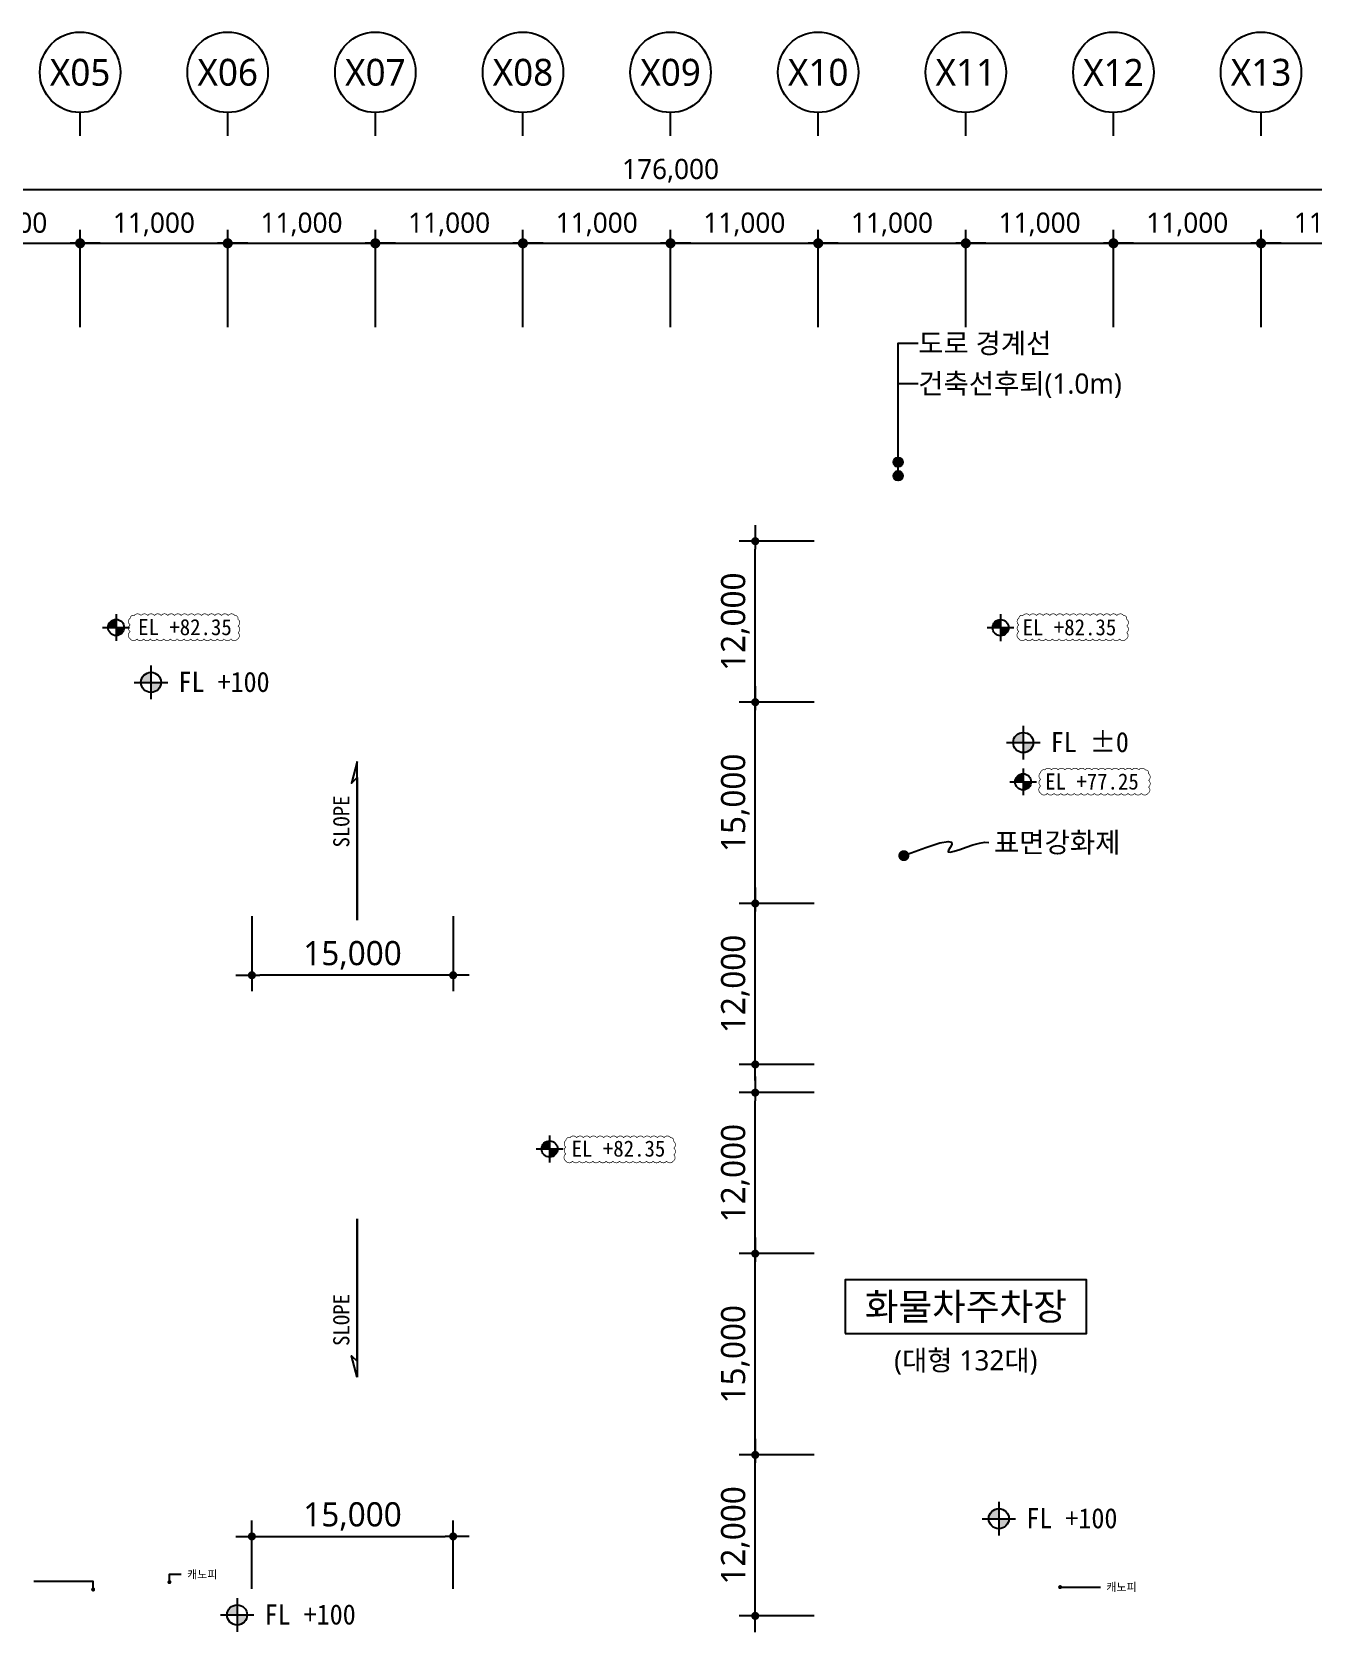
# Model space of a CAD drawing. Header units: millimetres. Extents: x 4806612 to 5147473, y 1423230 to 1974891.
# Drawn here: x 4906528 to 5001983, y 1855641 to 1974891 of the extents above; entities that cross this region are included whole.
import ezdxf
from ezdxf.enums import TextEntityAlignment as Align

# ---------------------------------------------------------------- set-up
doc = ezdxf.new("R2010")
doc.units = ezdxf.units.MM
doc.layers.get('Defpoints').update_dxf_attribs({"color": 140})
for name, color, linetype, lineweight in [('A-AXIS-BUBL', 7, 'Continuous', 25), ('A-DIMS', 7, 'Continuous', 25), ('A-MKXS-LEAD', 7, 'Continuous', 25), ('A-MKXS-TEXT1', 3, 'Continuous', 25), ('A-MKXX-NAME', 3, 'Continuous', 25), ('A-XXXX-SYMB', 7, 'Continuous', 25), ('A-XXXX-TXT2', 3, 'Continuous', 25)]:
    doc.layers.add(name, color=color, linetype=linetype, lineweight=lineweight)
doc.layers.add('DIM', color=7, linetype='Continuous')
doc.layers.add('REV-202205', color=20, linetype='Continuous', lineweight=25, plot=False)
doc.styles.add('HY울릉도L', font='')
doc.styles.add('돋움체', font='')
doc.styles.add('맑은고딕', font='malgun.ttf')
doc.styles.get('HY울릉도L').set_extended_font_data('HYwulM')
doc.styles.get('돋움체').set_extended_font_data('DotumChe')
doc.dimstyles.new('CDIM', dxfattribs={"dimtxt": 3, "dimasz": 1.5, "dimexe": 2, "dimexo": 1, "dimgap": 1, "dimtad": 1, "dimdec": 0, "dimrnd": 0.5, "dimzin": 0, "dimdsep": 32, "dimlunit": 6, "dimtxsty": 'HY울릉도L', "dimblk1": '_CIDOT', "dimblk2": '_CIDOT', "dimsah": 1, "dimcen": 5.5, "dimclrd": 2, "dimclre": 2, "dimclrt": 7, "dimadec": 0, "dimazin": 0, "dimtfac": 1, "dimtdec": 0, "dimtix": 1, "dimtmove": 2, "dimatfit": 1, "dimldrblk": '_CIDOT', "dimfxl": 1, "dimtolj": 1, "dimtzin": 0, "dimlwd": -1, "dimarcsym": 0})

# ---------------------------------------------------------------- blocks, each defined once
blk = doc.blocks.new('_CIDOT')
at = {"color": 0, "linetype": 'ByBlock'}
blk.add_line((2, 0), (-1, 0), dxfattribs=at)
at = {"color": 0, "linetype": 'ByBlock', "const_width": 0.5}
blk.add_lwpolyline([(-0.25, 0, 1), (0.25, 0, 1)], format="xyb", close=True, dxfattribs=at)
blk = doc.blocks.new('*D29')
at = {"layer": 'A-DIMS', "lineweight": -2, "transparency": 16777216}
for p, q in [((159693, 255621), (159693, 262871)), ((170693, 255621), (170693, 262871))]:
    blk.add_line(p, q, dxfattribs=at)
at = {"layer": 'A-DIMS', "transparency": 16777216}
blk.add_line((160443, 261871), (169943, 261871), dxfattribs=at)
at = {"layer": 'Defpoints', "color": 0, "transparency": 16777216}
for p in [(170693, 261871), (159693, 255121), (170693, 255121)]:
    blk.add_point(p, dxfattribs=at)
at = {"layer": 'A-DIMS', "transparency": 16777216, "xscale": 750, "yscale": 750, "zscale": 750, "rotation": 180}
blk.add_blockref('_CIDOT', (159693, 261871), dxfattribs=at)
at = {"layer": 'A-DIMS', "transparency": 16777216, "xscale": 750, "yscale": 750, "zscale": 750}
blk.add_blockref('_CIDOT', (170693, 261871), dxfattribs=at)
at = {"layer": 'A-DIMS', "color": 3, "transparency": 16777216, "insert": (165193, 263275), "char_height": 1500, "attachment_point": 5, "style": '맑은고딕'}
blk.add_mtext('\\A1;11,000', dxfattribs=at)
blk = doc.blocks.new('*D30')
at = {"layer": 'A-DIMS', "lineweight": -2, "transparency": 16777216}
for p, q in [((170693, 255621), (170693, 262871)), ((181693, 255621), (181693, 262871))]:
    blk.add_line(p, q, dxfattribs=at)
at = {"layer": 'A-DIMS', "transparency": 16777216}
blk.add_line((171443, 261871), (180943, 261871), dxfattribs=at)
at = {"layer": 'Defpoints', "color": 0, "transparency": 16777216}
for p in [(181693, 261871), (170693, 255121), (181693, 255121)]:
    blk.add_point(p, dxfattribs=at)
at = {"layer": 'A-DIMS', "transparency": 16777216, "xscale": 750, "yscale": 750, "zscale": 750, "rotation": 180}
blk.add_blockref('_CIDOT', (170693, 261871), dxfattribs=at)
at = {"layer": 'A-DIMS', "transparency": 16777216, "xscale": 750, "yscale": 750, "zscale": 750}
blk.add_blockref('_CIDOT', (181693, 261871), dxfattribs=at)
at = {"layer": 'A-DIMS', "color": 3, "transparency": 16777216, "insert": (176193, 263275), "char_height": 1500, "attachment_point": 5, "style": '맑은고딕'}
blk.add_mtext('\\A1;11,000', dxfattribs=at)
blk = doc.blocks.new('*D31')
at = {"layer": 'A-DIMS', "lineweight": -2, "transparency": 16777216}
for p, q in [((181693, 255621), (181693, 262871)), ((192693, 255621), (192693, 262871))]:
    blk.add_line(p, q, dxfattribs=at)
at = {"layer": 'A-DIMS', "transparency": 16777216}
blk.add_line((182443, 261871), (191943, 261871), dxfattribs=at)
at = {"layer": 'Defpoints', "color": 0, "transparency": 16777216}
for p in [(192693, 261871), (181693, 255121), (192693, 255121)]:
    blk.add_point(p, dxfattribs=at)
at = {"layer": 'A-DIMS', "transparency": 16777216, "xscale": 750, "yscale": 750, "zscale": 750, "rotation": 180}
blk.add_blockref('_CIDOT', (181693, 261871), dxfattribs=at)
at = {"layer": 'A-DIMS', "transparency": 16777216, "xscale": 750, "yscale": 750, "zscale": 750}
blk.add_blockref('_CIDOT', (192693, 261871), dxfattribs=at)
at = {"layer": 'A-DIMS', "color": 3, "transparency": 16777216, "insert": (187193, 263275), "char_height": 1500, "attachment_point": 5, "style": '맑은고딕'}
blk.add_mtext('\\A1;11,000', dxfattribs=at)
blk = doc.blocks.new('*D32')
at = {"layer": 'A-DIMS', "lineweight": -2, "transparency": 16777216}
for p, q in [((192693, 255621), (192693, 262871)), ((203693, 255621), (203693, 262871))]:
    blk.add_line(p, q, dxfattribs=at)
at = {"layer": 'A-DIMS', "transparency": 16777216}
blk.add_line((193443, 261871), (202943, 261871), dxfattribs=at)
at = {"layer": 'Defpoints', "color": 0, "transparency": 16777216}
for p in [(203693, 261871), (192693, 255121), (203693, 255121)]:
    blk.add_point(p, dxfattribs=at)
at = {"layer": 'A-DIMS', "transparency": 16777216, "xscale": 750, "yscale": 750, "zscale": 750, "rotation": 180}
blk.add_blockref('_CIDOT', (192693, 261871), dxfattribs=at)
at = {"layer": 'A-DIMS', "transparency": 16777216, "xscale": 750, "yscale": 750, "zscale": 750}
blk.add_blockref('_CIDOT', (203693, 261871), dxfattribs=at)
at = {"layer": 'A-DIMS', "color": 3, "transparency": 16777216, "insert": (198193, 263275), "char_height": 1500, "attachment_point": 5, "style": '맑은고딕'}
blk.add_mtext('\\A1;11,000', dxfattribs=at)
blk = doc.blocks.new('*D33')
at = {"layer": 'A-DIMS', "lineweight": -2, "transparency": 16777216}
for p, q in [((203693, 255621), (203693, 262871)), ((214693, 255621), (214693, 262871))]:
    blk.add_line(p, q, dxfattribs=at)
at = {"layer": 'A-DIMS', "transparency": 16777216}
blk.add_line((204443, 261871), (213943, 261871), dxfattribs=at)
at = {"layer": 'Defpoints', "color": 0, "transparency": 16777216}
for p in [(214693, 261871), (203693, 255121), (214693, 255121)]:
    blk.add_point(p, dxfattribs=at)
at = {"layer": 'A-DIMS', "transparency": 16777216, "xscale": 750, "yscale": 750, "zscale": 750, "rotation": 180}
blk.add_blockref('_CIDOT', (203693, 261871), dxfattribs=at)
at = {"layer": 'A-DIMS', "transparency": 16777216, "xscale": 750, "yscale": 750, "zscale": 750}
blk.add_blockref('_CIDOT', (214693, 261871), dxfattribs=at)
at = {"layer": 'A-DIMS', "color": 3, "transparency": 16777216, "insert": (209193, 263275), "char_height": 1500, "attachment_point": 5, "style": '맑은고딕'}
blk.add_mtext('\\A1;11,000', dxfattribs=at)
blk = doc.blocks.new('*D34')
at = {"layer": 'A-DIMS', "lineweight": -2, "transparency": 16777216}
for p, q in [((214693, 255621), (214693, 262871)), ((225693, 255621), (225693, 262871))]:
    blk.add_line(p, q, dxfattribs=at)
at = {"layer": 'A-DIMS', "transparency": 16777216}
blk.add_line((215443, 261871), (224943, 261871), dxfattribs=at)
at = {"layer": 'Defpoints', "color": 0, "transparency": 16777216}
for p in [(225693, 261871), (214693, 255121), (225693, 255121)]:
    blk.add_point(p, dxfattribs=at)
at = {"layer": 'A-DIMS', "transparency": 16777216, "xscale": 750, "yscale": 750, "zscale": 750, "rotation": 180}
blk.add_blockref('_CIDOT', (214693, 261871), dxfattribs=at)
at = {"layer": 'A-DIMS', "transparency": 16777216, "xscale": 750, "yscale": 750, "zscale": 750}
blk.add_blockref('_CIDOT', (225693, 261871), dxfattribs=at)
at = {"layer": 'A-DIMS', "color": 3, "transparency": 16777216, "insert": (220193, 263275), "char_height": 1500, "attachment_point": 5, "style": '맑은고딕'}
blk.add_mtext('\\A1;11,000', dxfattribs=at)
blk = doc.blocks.new('*D35')
at = {"layer": 'A-DIMS', "lineweight": -2, "transparency": 16777216}
for p, q in [((225693, 255621), (225693, 262871)), ((236693, 255621), (236693, 262871))]:
    blk.add_line(p, q, dxfattribs=at)
at = {"layer": 'A-DIMS', "transparency": 16777216}
blk.add_line((226443, 261871), (235943, 261871), dxfattribs=at)
at = {"layer": 'Defpoints', "color": 0, "transparency": 16777216}
for p in [(236693, 261871), (225693, 255121), (236693, 255121)]:
    blk.add_point(p, dxfattribs=at)
at = {"layer": 'A-DIMS', "transparency": 16777216, "xscale": 750, "yscale": 750, "zscale": 750, "rotation": 180}
blk.add_blockref('_CIDOT', (225693, 261871), dxfattribs=at)
at = {"layer": 'A-DIMS', "transparency": 16777216, "xscale": 750, "yscale": 750, "zscale": 750}
blk.add_blockref('_CIDOT', (236693, 261871), dxfattribs=at)
at = {"layer": 'A-DIMS', "color": 3, "transparency": 16777216, "insert": (231193, 263275), "char_height": 1500, "attachment_point": 5, "style": '맑은고딕'}
blk.add_mtext('\\A1;11,000', dxfattribs=at)
blk = doc.blocks.new('*D36')
at = {"layer": 'A-DIMS', "lineweight": -2, "transparency": 16777216}
for p, q in [((236693, 255621), (236693, 262871)), ((247693, 255621), (247693, 262871))]:
    blk.add_line(p, q, dxfattribs=at)
at = {"layer": 'A-DIMS', "transparency": 16777216}
blk.add_line((237443, 261871), (246943, 261871), dxfattribs=at)
at = {"layer": 'Defpoints', "color": 0, "transparency": 16777216}
for p in [(247693, 261871), (236693, 255121), (247693, 255121)]:
    blk.add_point(p, dxfattribs=at)
at = {"layer": 'A-DIMS', "transparency": 16777216, "xscale": 750, "yscale": 750, "zscale": 750, "rotation": 180}
blk.add_blockref('_CIDOT', (236693, 261871), dxfattribs=at)
at = {"layer": 'A-DIMS', "transparency": 16777216, "xscale": 750, "yscale": 750, "zscale": 750}
blk.add_blockref('_CIDOT', (247693, 261871), dxfattribs=at)
at = {"layer": 'A-DIMS', "color": 3, "transparency": 16777216, "insert": (242193, 263275), "char_height": 1500, "attachment_point": 5, "style": '맑은고딕'}
blk.add_mtext('\\A1;11,000', dxfattribs=at)
blk = doc.blocks.new('*D37')
at = {"layer": 'A-DIMS', "lineweight": -2, "transparency": 16777216}
for p, q in [((247693, 255621), (247693, 262871)), ((258693, 255621), (258693, 262871))]:
    blk.add_line(p, q, dxfattribs=at)
at = {"layer": 'A-DIMS', "transparency": 16777216}
blk.add_line((248443, 261871), (257943, 261871), dxfattribs=at)
at = {"layer": 'Defpoints', "color": 0, "transparency": 16777216}
for p in [(258693, 261871), (247693, 255121), (258693, 255121)]:
    blk.add_point(p, dxfattribs=at)
at = {"layer": 'A-DIMS', "transparency": 16777216, "xscale": 750, "yscale": 750, "zscale": 750, "rotation": 180}
blk.add_blockref('_CIDOT', (247693, 261871), dxfattribs=at)
at = {"layer": 'A-DIMS', "transparency": 16777216, "xscale": 750, "yscale": 750, "zscale": 750}
blk.add_blockref('_CIDOT', (258693, 261871), dxfattribs=at)
at = {"layer": 'A-DIMS', "color": 3, "transparency": 16777216, "insert": (253193, 263275), "char_height": 1500, "attachment_point": 5, "style": '맑은고딕'}
blk.add_mtext('\\A1;11,000', dxfattribs=at)
blk = doc.blocks.new('*D38')
at = {"layer": 'A-DIMS', "lineweight": -2, "transparency": 16777216}
for p, q in [((258693, 255621), (258693, 262871)), ((269693, 255621), (269693, 262871))]:
    blk.add_line(p, q, dxfattribs=at)
at = {"layer": 'A-DIMS', "transparency": 16777216}
blk.add_line((259443, 261871), (268943, 261871), dxfattribs=at)
at = {"layer": 'Defpoints', "color": 0, "transparency": 16777216}
for p in [(269693, 261871), (258693, 255121), (269693, 255121)]:
    blk.add_point(p, dxfattribs=at)
at = {"layer": 'A-DIMS', "transparency": 16777216, "xscale": 750, "yscale": 750, "zscale": 750, "rotation": 180}
blk.add_blockref('_CIDOT', (258693, 261871), dxfattribs=at)
at = {"layer": 'A-DIMS', "transparency": 16777216, "xscale": 750, "yscale": 750, "zscale": 750}
blk.add_blockref('_CIDOT', (269693, 261871), dxfattribs=at)
at = {"layer": 'A-DIMS', "color": 3, "transparency": 16777216, "insert": (264193, 263275), "char_height": 1500, "attachment_point": 5, "style": '맑은고딕'}
blk.add_mtext('\\A1;11,000', dxfattribs=at)
blk = doc.blocks.new('*D41')
at = {"layer": 'A-DIMS', "lineweight": -2, "transparency": 16777216}
for p, q in [((126693, 255621), (126693, 266871)), ((302693, 255621), (302693, 266871))]:
    blk.add_line(p, q, dxfattribs=at)
at = {"layer": 'A-DIMS', "transparency": 16777216}
blk.add_line((127443, 265871), (301943, 265871), dxfattribs=at)
at = {"layer": 'Defpoints', "color": 0, "transparency": 16777216}
for p in [(302693, 265871), (126693, 255121), (302693, 255121)]:
    blk.add_point(p, dxfattribs=at)
at = {"layer": 'A-DIMS', "transparency": 16777216, "xscale": 750, "yscale": 750, "zscale": 750, "rotation": 180}
blk.add_blockref('_CIDOT', (126693, 265871), dxfattribs=at)
at = {"layer": 'A-DIMS', "transparency": 16777216, "xscale": 750, "yscale": 750, "zscale": 750}
blk.add_blockref('_CIDOT', (302693, 265871), dxfattribs=at)
at = {"layer": 'A-DIMS', "color": 3, "transparency": 16777216, "insert": (214693, 267275), "char_height": 1500, "attachment_point": 5, "style": '맑은고딕'}
blk.add_mtext('\\A1;176,000', dxfattribs=at)
blk = doc.blocks.new('*D89')
at = {"layer": 'Defpoints', "color": 0, "transparency": 16777216}
for p in [(4937912, 1862763), (4922912, 1858263), (4937912, 1858263)]:
    blk.add_point(p, dxfattribs=at)
at = {"layer": 'DIM', "lineweight": -2, "transparency": 16777216}
for p, q in [((4922912, 1858863), (4922912, 1863963)), ((4937912, 1858863), (4937912, 1863963))]:
    blk.add_line(p, q, dxfattribs=at)
at = {"layer": 'DIM', "transparency": 16777216}
blk.add_line((4923512, 1862763), (4937312, 1862763), dxfattribs=at)
at = {"layer": 'DIM', "transparency": 16777216, "xscale": 600, "yscale": 600, "zscale": 600, "rotation": 180}
blk.add_blockref('_CIDOT', (4922912, 1862763), dxfattribs=at)
at = {"layer": 'DIM', "transparency": 16777216, "xscale": 600, "yscale": 600, "zscale": 600}
blk.add_blockref('_CIDOT', (4937912, 1862763), dxfattribs=at)
at = {"layer": 'DIM', "color": 3, "transparency": 16777216, "insert": (4930412, 1864249), "char_height": 1800, "attachment_point": 5, "style": '맑은고딕'}
blk.add_mtext('\\A1;15,000', dxfattribs=at)
blk = doc.blocks.new('*D94')
at = {"layer": 'Defpoints', "color": 0, "transparency": 16777216}
for p in [(4960421, 1868841), (4965421, 1868841), (4965421, 1856841)]:
    blk.add_point(p, dxfattribs=at)
at = {"layer": 'DIM', "lineweight": -2, "transparency": 16777216}
for p, q in [((4964821, 1868841), (4959221, 1868841)), ((4964821, 1856841), (4959221, 1856841))]:
    blk.add_line(p, q, dxfattribs=at)
at = {"layer": 'DIM', "transparency": 16777216}
blk.add_line((4960421, 1857441), (4960421, 1868241), dxfattribs=at)
at = {"layer": 'DIM', "transparency": 16777216, "xscale": 600, "yscale": 600, "zscale": 600}
for p, rotation in [((4960421, 1868841), 90), ((4960421, 1856841), 270)]:
    blk.add_blockref('_CIDOT', p, dxfattribs=dict(at, rotation=rotation))
at = {"layer": 'DIM', "color": 3, "transparency": 16777216, "insert": (4958935, 1862841), "char_height": 1800, "attachment_point": 5, "rotation": 90, "style": '맑은고딕'}
blk.add_mtext('\\A1;12,000', dxfattribs=at)
blk = doc.blocks.new('*D96')
at = {"layer": 'Defpoints', "color": 0, "transparency": 16777216}
for p in [(4960421, 1883841), (4965421, 1883841), (4965421, 1868841)]:
    blk.add_point(p, dxfattribs=at)
at = {"layer": 'DIM', "lineweight": -2, "transparency": 16777216}
for p, q in [((4964821, 1883841), (4959221, 1883841)), ((4964821, 1868841), (4959221, 1868841))]:
    blk.add_line(p, q, dxfattribs=at)
at = {"layer": 'DIM', "transparency": 16777216}
blk.add_line((4960421, 1869441), (4960421, 1883241), dxfattribs=at)
at = {"layer": 'DIM', "transparency": 16777216, "xscale": 600, "yscale": 600, "zscale": 600}
for p, rotation in [((4960421, 1883841), 90), ((4960421, 1868841), 270)]:
    blk.add_blockref('_CIDOT', p, dxfattribs=dict(at, rotation=rotation))
at = {"layer": 'DIM', "color": 3, "transparency": 16777216, "insert": (4958935, 1876341), "char_height": 1800, "attachment_point": 5, "rotation": 90, "style": '맑은고딕'}
blk.add_mtext('\\A1;15,000', dxfattribs=at)
blk = doc.blocks.new('*D97')
at = {"layer": 'Defpoints', "color": 0, "transparency": 16777216}
for p in [(4960421, 1924941), (4965421, 1924941), (4965421, 1909941)]:
    blk.add_point(p, dxfattribs=at)
at = {"layer": 'DIM', "lineweight": -2, "transparency": 16777216}
for p, q in [((4964821, 1924941), (4959221, 1924941)), ((4964821, 1909941), (4959221, 1909941))]:
    blk.add_line(p, q, dxfattribs=at)
at = {"layer": 'DIM', "transparency": 16777216}
blk.add_line((4960421, 1910541), (4960421, 1924341), dxfattribs=at)
at = {"layer": 'DIM', "transparency": 16777216, "xscale": 600, "yscale": 600, "zscale": 600}
for p, rotation in [((4960421, 1924941), 90), ((4960421, 1909941), 270)]:
    blk.add_blockref('_CIDOT', p, dxfattribs=dict(at, rotation=rotation))
at = {"layer": 'DIM', "color": 3, "transparency": 16777216, "insert": (4958935, 1917441), "char_height": 1800, "attachment_point": 5, "rotation": 90, "style": '맑은고딕'}
blk.add_mtext('\\A1;15,000', dxfattribs=at)
blk = doc.blocks.new('*D98')
at = {"layer": 'Defpoints', "color": 0, "transparency": 16777216}
for p in [(4922912, 1909591), (4937912, 1909591), (4922912, 1904591)]:
    blk.add_point(p, dxfattribs=at)
at = {"layer": 'DIM', "lineweight": -2, "transparency": 16777216}
for p, q in [((4922912, 1908991), (4922912, 1903391)), ((4937912, 1908991), (4937912, 1903391))]:
    blk.add_line(p, q, dxfattribs=at)
at = {"layer": 'DIM', "transparency": 16777216}
blk.add_line((4937312, 1904591), (4923512, 1904591), dxfattribs=at)
at = {"layer": 'DIM', "transparency": 16777216, "xscale": 600, "yscale": 600, "zscale": 600, "rotation": 180}
blk.add_blockref('_CIDOT', (4922912, 1904591), dxfattribs=at)
at = {"layer": 'DIM', "transparency": 16777216, "xscale": 600, "yscale": 600, "zscale": 600}
blk.add_blockref('_CIDOT', (4937912, 1904591), dxfattribs=at)
at = {"layer": 'DIM', "color": 3, "transparency": 16777216, "insert": (4930412, 1906077), "char_height": 1800, "attachment_point": 5, "style": '맑은고딕'}
blk.add_mtext('\\A1;15,000', dxfattribs=at)
blk = doc.blocks.new('*D99')
at = {"layer": 'Defpoints', "color": 0, "transparency": 16777216}
for p in [(4960421, 1895841), (4965421, 1895841), (4965421, 1883841)]:
    blk.add_point(p, dxfattribs=at)
at = {"layer": 'DIM', "lineweight": -2, "transparency": 16777216}
for p, q in [((4964821, 1895841), (4959221, 1895841)), ((4964821, 1883841), (4959221, 1883841))]:
    blk.add_line(p, q, dxfattribs=at)
at = {"layer": 'DIM', "transparency": 16777216}
blk.add_line((4960421, 1884441), (4960421, 1895241), dxfattribs=at)
at = {"layer": 'DIM', "transparency": 16777216, "xscale": 600, "yscale": 600, "zscale": 600}
for p, rotation in [((4960421, 1895841), 90), ((4960421, 1883841), 270)]:
    blk.add_blockref('_CIDOT', p, dxfattribs=dict(at, rotation=rotation))
at = {"layer": 'DIM', "color": 3, "transparency": 16777216, "insert": (4958935, 1889841), "char_height": 1800, "attachment_point": 5, "rotation": 90, "style": '맑은고딕'}
blk.add_mtext('\\A1;12,000', dxfattribs=at)
blk = doc.blocks.new('*D101')
at = {"layer": 'Defpoints', "color": 0, "transparency": 16777216}
for p in [(4960421, 1909941), (4965421, 1909941), (4965421, 1897941)]:
    blk.add_point(p, dxfattribs=at)
at = {"layer": 'DIM', "lineweight": -2, "transparency": 16777216}
for p, q in [((4964821, 1909941), (4959221, 1909941)), ((4964821, 1897941), (4959221, 1897941))]:
    blk.add_line(p, q, dxfattribs=at)
at = {"layer": 'DIM', "transparency": 16777216}
blk.add_line((4960421, 1898541), (4960421, 1909341), dxfattribs=at)
at = {"layer": 'DIM', "transparency": 16777216, "xscale": 600, "yscale": 600, "zscale": 600}
for p, rotation in [((4960421, 1909941), 90), ((4960421, 1897941), 270)]:
    blk.add_blockref('_CIDOT', p, dxfattribs=dict(at, rotation=rotation))
at = {"layer": 'DIM', "color": 3, "transparency": 16777216, "insert": (4958935, 1903941), "char_height": 1800, "attachment_point": 5, "rotation": 90, "style": '맑은고딕'}
blk.add_mtext('\\A1;12,000', dxfattribs=at)
blk = doc.blocks.new('*D102')
at = {"layer": 'Defpoints', "color": 0, "transparency": 16777216}
for p in [(4960421, 1936941), (4965421, 1936941), (4965421, 1924941)]:
    blk.add_point(p, dxfattribs=at)
at = {"layer": 'DIM', "lineweight": -2, "transparency": 16777216}
for p, q in [((4964821, 1936941), (4959221, 1936941)), ((4964821, 1924941), (4959221, 1924941))]:
    blk.add_line(p, q, dxfattribs=at)
at = {"layer": 'DIM', "transparency": 16777216}
blk.add_line((4960421, 1925541), (4960421, 1936341), dxfattribs=at)
at = {"layer": 'DIM', "transparency": 16777216, "xscale": 600, "yscale": 600, "zscale": 600}
for p, rotation in [((4960421, 1936941), 90), ((4960421, 1924941), 270)]:
    blk.add_blockref('_CIDOT', p, dxfattribs=dict(at, rotation=rotation))
at = {"layer": 'DIM', "color": 3, "transparency": 16777216, "insert": (4958935, 1930941), "char_height": 1800, "attachment_point": 5, "rotation": 90, "style": '맑은고딕'}
blk.add_mtext('\\A1;12,000', dxfattribs=at)
blk = doc.blocks.new('글_장기화물주차장')
at = {"layer": 'A-XXXX-TXT2', "color": 0}
blk.add_lwpolyline([(-9000, -2000), (9000, -2000), (9000, 2000), (-9000, 2000)], close=True, dxfattribs=at)
at = {"layer": 'A-XXXX-TXT2', "style": '맑은고딕'}
blk.add_text('화물차주차장', height=2000, dxfattribs=at).set_placement((0, 0), align=Align.MIDDLE_CENTER)
blk = doc.blocks.new('Level')
at = {"layer": 'A-XXXX-SYMB'}
h = blk.add_hatch(color=256, dxfattribs=at)
h.paths.add_polyline_path([(0, 600, 0.4142136), (-600, 0), (0, 0)])
h.paths.add_polyline_path([(600, 0), (0, 0), (0, -600, 0.4142136)])
for p, q in [((-1000, 0), (1000, 0)), ((0, 1000), (0, -1000))]:
    blk.add_line(p, q, dxfattribs=at)
blk.add_circle((0, 0), 600, dxfattribs=at)
blk = doc.blocks.new('DIM(210222)')
for p, q in [((170693, 269870.6), (170693, 271620.6)), ((181693, 269870.6), (181693, 271620.6)), ((192693, 269870.6), (192693, 271620.6)), ((203693, 269870.6), (203693, 271620.6)), ((214693, 269870.6), (214693, 271620.6)), ((225693, 269870.6), (225693, 271620.6)), ((236693, 269870.6), (236693, 271620.6)), ((247693, 269870.6), (247693, 271620.6)), ((258693, 269870.6), (258693, 271620.6))]:
    blk.add_line(p, q)
at = {"layer": 'A-AXIS-BUBL', "ltscale": 0.2}
for centre in [(170693, 274620.6), (181693, 274620.6), (192693, 274620.6), (203693, 274620.6), (214693, 274620.6), (225693, 274620.6), (236693, 274620.6), (247693, 274620.6), (258693, 274620.6)]:
    blk.add_circle(centre, 3000, dxfattribs=at)
at = {"layer": 'A-XXXX-TXT2', "ltscale": 0.2, "style": '맑은고딕'}
for s, p in [('X05', (170693, 274620.6)), ('X06', (181693, 274620.6)), ('X07', (192693, 274620.6)), ('X08', (203693, 274620.6)), ('X09', (214693, 274620.6)), ('X10', (225693, 274620.6)), ('X11', (236693, 274620.6)), ('X12', (247693, 274620.6)), ('X13', (258693, 274620.6))]:
    blk.add_text(s, height=2000, dxfattribs=at).set_placement(p, align=Align.MIDDLE)
at = {"layer": 'A-DIMS'}
for p1, p2, distance, picture, middle in [((126693, 255120.6), (302693, 255120.6), 10750, '*D41', (214693, 267275.5)), ((159693, 255120.6), (170693, 255120.6), 6750, '*D29', (165193, 263275.5)), ((170693, 255120.6), (181693, 255120.6), 6750, '*D30', (176193, 263275.5)), ((181693, 255120.6), (192693, 255120.6), 6750, '*D31', (187193, 263275.5)), ((192693, 255120.6), (203693, 255120.6), 6750, '*D32', (198193, 263275.5)), ((203693, 255120.6), (214693, 255120.6), 6750, '*D33', (209193, 263275.5)), ((214693, 255120.6), (225693, 255120.6), 6750, '*D34', (220193, 263275.5)), ((225693, 255120.6), (236693, 255120.6), 6750, '*D35', (231193, 263275.5)), ((236693, 255120.6), (247693, 255120.6), 6750, '*D36', (242193, 263275.5)), ((247693, 255120.6), (258693, 255120.6), 6750, '*D37', (253193, 263275.5)), ((258693, 255120.6), (269693, 255120.6), 6750, '*D38', (264193, 263275.5))]:
    dim = blk.add_aligned_dim(p1=p1, p2=p2, distance=distance, dimstyle='CDIM', override={"dimscale": 500, "dimtxsty": '맑은고딕', "dimclrd": 256, "dimclre": 256, "dimclrt": 3}, dxfattribs=at)
    dim.commit()
    dim.dimension.update_dxf_attribs({"geometry": picture, "text_midpoint": middle})

msp = doc.modelspace()

# ---------------------------------------------------------------- hatches: boundary and pattern name
at = {"layer": 'A-XXXX-SYMB'}
h = msp.add_hatch(color=256, dxfattribs=at)
h.dxf.hatch_style = 1
edge = h.paths.add_edge_path()
edge.add_arc((4971066, 1942823.4), 351.6, 0, 360)
h = msp.add_hatch(color=256, dxfattribs=at)
h.dxf.hatch_style = 1
edge = h.paths.add_edge_path()
edge.add_arc((4971066, 1942823.4), 351.6, 0, 360)
h = msp.add_hatch(color=256, dxfattribs=at)
h.dxf.hatch_style = 1
edge = h.paths.add_edge_path()
edge.add_arc((4971066, 1941823.3), 351.6, 0, 360)
h = msp.add_hatch(color=256, dxfattribs=at)
h.dxf.hatch_style = 1
edge = h.paths.add_edge_path()
edge.add_arc((4971066, 1941823.3), 351.6, 0, 360)
h = msp.add_hatch(color=256, dxfattribs=at)
h.paths.add_polyline_path([(4915394.9, 1927169.9, 0.41421356), (4914644.9, 1926419.9), (4915394.9, 1926419.9)])
h.paths.add_polyline_path([(4916144.9, 1926419.9), (4915394.9, 1926419.9), (4915394.9, 1925669.9, 0.41421356)])
h = msp.add_hatch(color=256, dxfattribs=at)
h.paths.add_polyline_path([(4980393.4, 1922681.5, 0.41421356), (4979643.4, 1921931.5), (4980393.4, 1921931.5)])
h.paths.add_polyline_path([(4981143.4, 1921931.5), (4980393.4, 1921931.5), (4980393.4, 1921181.5, 0.41421356)])
h = msp.add_hatch(color=256, dxfattribs=at)
h.paths.add_polyline_path([(4978571.5, 1864837.1, 0.41421356), (4977821.5, 1864087.1), (4978571.5, 1864087.1)])
h.paths.add_polyline_path([(4979321.5, 1864087.1), (4978571.5, 1864087.1), (4978571.5, 1863337.1, 0.41421356)])
h = msp.add_hatch(color=256, dxfattribs=at)
h.paths.add_polyline_path([(4921811.8, 1857662.8, 0.41421356), (4921061.8, 1856912.8), (4921811.8, 1856912.8)])
h.paths.add_polyline_path([(4922561.8, 1856912.8), (4921811.8, 1856912.8), (4921811.8, 1856162.8, 0.41421356)])

# ---------------------------------------------------------------- linework, layer by layer
for points in [[(4971066, 1941823.3), (4971066, 1951690.8), (4972566, 1951690.8)], [(4971066, 1948690.8), (4972566, 1948690.8)]]:
    msp.add_lwpolyline(points)
at = {"layer": 'A-MKXS-LEAD'}
msp.add_line((4983141.1, 1858989.2), (4986141.1, 1858989.2), dxfattribs=at)
for points in [[(4971494.4, 1913502.8), (4973123.6, 1914117), (4974185.2, 1914448.6), (4974789.2, 1914556.1), (4975045.8, 1914498), (4975065, 1914333), (4974956.8, 1914119.6), (4974831.4, 1913916.4), (4974798.7, 1913781.9), (4974943.1, 1913759.8), (4975245.1, 1913833.1), (4975659.5, 1913969.9), (4976141, 1914138.4), (4976644.5, 1914306.6), (4977124.6, 1914442.6), (4977536.2, 1914514.5), (4977833.9, 1914490.5)], [(4911084.2, 1858804.3), (4911084.2, 1859408), (4906659.2, 1859408)], [(4916768.5, 1859360.1), (4916768.5, 1859963.8), (4917651.8, 1859963.8)]]:
    msp.add_lwpolyline(points, dxfattribs=at)
for points, const_width in [([(4971287.1, 1913523.5, 1), (4971701.7, 1913482.1, 1)], 400), ([(4916693.5, 1859360.1, -1), (4916843.5, 1859360.1, -1)], 150), ([(4983066.1, 1858989.2, 1), (4983216.1, 1858989.2, 1)], 150), ([(4911159.2, 1858804.3, 1), (4911009.2, 1858804.3, 1)], 150)]:
    msp.add_lwpolyline(points, format="xyb", close=True, dxfattribs=dict(at, const_width=const_width))
at = {"layer": 'A-XXXX-SYMB'}
for p, q in [((4915394.9, 1927669.9), (4915394.9, 1925169.9)), ((4914144.9, 1926419.9), (4916644.9, 1926419.9)), ((4980393.4, 1923181.5), (4980393.4, 1920681.5)), ((4979143.4, 1921931.5), (4981643.4, 1921931.5)), ((4930746.6, 1908696.9), (4930746.6, 1920516.7)), ((4930746.6, 1886441.8), (4930746.6, 1874622.1)), ((4978571.5, 1865337.1), (4978571.5, 1862837.1)), ((4977321.5, 1864087.1), (4979821.5, 1864087.1)), ((4921811.8, 1858162.8), (4921811.8, 1855662.8)), ((4920561.8, 1856912.8), (4923061.8, 1856912.8))]:
    msp.add_line(p, q, dxfattribs=at)
for points in [[(4930746.6, 1920516.7), (4930346.6, 1918916.7), (4930746.6, 1919316.7), (4930746.6, 1908696.9)], [(4930746.6, 1874622.1), (4930346.6, 1876222.1), (4930746.6, 1875822.1), (4930746.6, 1886441.8)]]:
    msp.add_lwpolyline(points, dxfattribs=at)
for centre, radius in [((4971066, 1942823.4), 351.6), ((4971066, 1941823.3), 351.6), ((4915394.9, 1926419.9), 750), ((4980393.4, 1921931.5), 750), ((4978571.5, 1864087.1), 750), ((4921811.8, 1856912.8), 750)]:
    msp.add_circle(centre, radius, dxfattribs=at)
at = {"layer": 'REV-202205', "const_width": 50}
for points in [[(4913845.6, 1929656.6, 0.52056705), (4914345.6, 1929656.6, 0.52056705), (4914845.6, 1929656.6, 0.52056705), (4915345.6, 1929656.6, 0.52056705), (4915845.6, 1929656.6, 0.52056705), (4916345.6, 1929656.6, 0.52056705), (4916845.6, 1929656.6, 0.52056705), (4917345.6, 1929656.6, 0.52056705), (4917845.6, 1929656.6, 0.52056705), (4918345.6, 1929656.6, 0.52056705), (4918845.6, 1929656.6, 0.52056705), (4919345.6, 1929656.6, 0.52056705), (4919845.6, 1929656.6, 0.52056705), (4920345.6, 1929656.6, 0.52056705), (4920845.6, 1929656.6, 0.52056705), (4921345.6, 1929656.6, 0.52056705), (4921845.6, 1929656.6, 0.52056705), (4921877.5, 1930124.7, 0.52056705), (4921877.5, 1930624.7, 0.52056705), (4921877.5, 1931124.7, 0.52056705), (4921650.6, 1931397.8, 0.52056705), (4921150.6, 1931397.8, 0.52056705), (4920650.6, 1931397.8, 0.52056705), (4920150.6, 1931397.8, 0.52056705), (4919650.6, 1931397.8, 0.52056705), (4919150.6, 1931397.8, 0.52056705), (4918650.6, 1931397.8, 0.52056705), (4918150.6, 1931397.8, 0.52056705), (4917650.6, 1931397.8, 0.52056705), (4917150.6, 1931397.8, 0.52056705), (4916650.6, 1931397.8, 0.52056705), (4916150.6, 1931397.8, 0.52056705), (4915650.6, 1931397.8, 0.52056705), (4915150.6, 1931397.8, 0.52056705), (4914650.6, 1931397.8, 0.52056705), (4914150.6, 1931397.8, 0.52056705), (4913845.6, 1931202.7, 0.52056705), (4913845.6, 1930702.7, 0.52056705), (4913845.6, 1930202.7, 0.52056705)], [(4980067.4, 1929656.6, 0.52056705), (4980567.4, 1929656.6, 0.52056705), (4981067.4, 1929656.6, 0.52056705), (4981567.4, 1929656.6, 0.52056705), (4982067.4, 1929656.6, 0.52056705), (4982567.4, 1929656.6, 0.52056705), (4983067.4, 1929656.6, 0.52056705), (4983567.4, 1929656.6, 0.52056705), (4984067.4, 1929656.6, 0.52056705), (4984567.4, 1929656.6, 0.52056705), (4985067.4, 1929656.6, 0.52056705), (4985567.4, 1929656.6, 0.52056705), (4986067.4, 1929656.6, 0.52056705), (4986567.4, 1929656.6, 0.52056705), (4987067.4, 1929656.6, 0.52056705), (4987567.4, 1929656.6, 0.52056705), (4988067.4, 1929656.6, 0.52056705), (4988099.3, 1930124.7, 0.52056705), (4988099.3, 1930624.7, 0.52056705), (4988099.3, 1931124.7, 0.52056705), (4987872.4, 1931397.8, 0.52056705), (4987372.4, 1931397.8, 0.52056705), (4986872.4, 1931397.8, 0.52056705), (4986372.4, 1931397.8, 0.52056705), (4985872.4, 1931397.8, 0.52056705), (4985372.4, 1931397.8, 0.52056705), (4984872.4, 1931397.8, 0.52056705), (4984372.4, 1931397.8, 0.52056705), (4983872.4, 1931397.8, 0.52056705), (4983372.4, 1931397.8, 0.52056705), (4982872.4, 1931397.8, 0.52056705), (4982372.4, 1931397.8, 0.52056705), (4981872.4, 1931397.8, 0.52056705), (4981372.4, 1931397.8, 0.52056705), (4980872.4, 1931397.8, 0.52056705), (4980372.4, 1931397.8, 0.52056705), (4980067.4, 1931202.7, 0.52056705), (4980067.4, 1930702.7, 0.52056705), (4980067.4, 1930202.7, 0.52056705)], [(4981691.4, 1918149, 0.52056705), (4982191.4, 1918149, 0.52056705), (4982691.4, 1918149, 0.52056705), (4983191.4, 1918149, 0.52056705), (4983691.4, 1918149, 0.52056705), (4984191.4, 1918149, 0.52056705), (4984691.4, 1918149, 0.52056705), (4985191.4, 1918149, 0.52056705), (4985691.4, 1918149, 0.52056705), (4986191.4, 1918149, 0.52056705), (4986691.4, 1918149, 0.52056705), (4987191.4, 1918149, 0.52056705), (4987691.4, 1918149, 0.52056705), (4988191.4, 1918149, 0.52056705), (4988691.4, 1918149, 0.52056705), (4989191.4, 1918149, 0.52056705), (4989691.4, 1918149, 0.52056705), (4989723.3, 1918617.1, 0.52056705), (4989723.3, 1919117.1, 0.52056705), (4989723.3, 1919617.1, 0.52056705), (4989496.4, 1919890.2, 0.52056705), (4988996.4, 1919890.2, 0.52056705), (4988496.4, 1919890.2, 0.52056705), (4987996.4, 1919890.2, 0.52056705), (4987496.4, 1919890.2, 0.52056705), (4986996.4, 1919890.2, 0.52056705), (4986496.4, 1919890.2, 0.52056705), (4985996.4, 1919890.2, 0.52056705), (4985496.4, 1919890.2, 0.52056705), (4984996.4, 1919890.2, 0.52056705), (4984496.4, 1919890.2, 0.52056705), (4983996.4, 1919890.2, 0.52056705), (4983496.4, 1919890.2, 0.52056705), (4982996.4, 1919890.2, 0.52056705), (4982496.4, 1919890.2, 0.52056705), (4981996.4, 1919890.2, 0.52056705), (4981691.4, 1919695.2, 0.52056705), (4981691.4, 1919195.2, 0.52056705), (4981691.4, 1918695.2, 0.52056705)], [(4946313, 1890737.8, 0.52056705), (4946813, 1890737.8, 0.52056705), (4947313, 1890737.8, 0.52056705), (4947813, 1890737.8, 0.52056705), (4948313, 1890737.8, 0.52056705), (4948813, 1890737.8, 0.52056705), (4949313, 1890737.8, 0.52056705), (4949813, 1890737.8, 0.52056705), (4950313, 1890737.8, 0.52056705), (4950813, 1890737.8, 0.52056705), (4951313, 1890737.8, 0.52056705), (4951813, 1890737.8, 0.52056705), (4952313, 1890737.8, 0.52056705), (4952813, 1890737.8, 0.52056705), (4953313, 1890737.8, 0.52056705), (4953813, 1890737.8, 0.52056705), (4954313, 1890737.8, 0.52056705), (4954344.9, 1891205.9, 0.52056705), (4954344.9, 1891705.9, 0.52056705), (4954344.9, 1892205.9, 0.52056705), (4954118, 1892479, 0.52056705), (4953618, 1892479, 0.52056705), (4953118, 1892479, 0.52056705), (4952618, 1892479, 0.52056705), (4952118, 1892479, 0.52056705), (4951618, 1892479, 0.52056705), (4951118, 1892479, 0.52056705), (4950618, 1892479, 0.52056705), (4950118, 1892479, 0.52056705), (4949618, 1892479, 0.52056705), (4949118, 1892479, 0.52056705), (4948618, 1892479, 0.52056705), (4948118, 1892479, 0.52056705), (4947618, 1892479, 0.52056705), (4947118, 1892479, 0.52056705), (4946618, 1892479, 0.52056705), (4946313, 1892284, 0.52056705), (4946313, 1891784, 0.52056705), (4946313, 1891284, 0.52056705)]]:
    msp.add_lwpolyline(points, format="xyb", close=True, dxfattribs=at)

# ---------------------------------------------------------------- block references
for name, p in [('DIM(210222)', (4739418.8, 1697270.6)), ('DIM(210222)', (4739418.8, 1697270.6)), ('글_장기화물주차장', (4976111.8, 1879891.2))]:
    msp.add_blockref(name, p)
at = {"layer": 'A-MKXS-TEXT1'}
for p in [(4912792, 1930508.9), (4978702.6, 1930498.8), (4980380.8, 1919003.4), (4945099.7, 1891644.1)]:
    msp.add_blockref('Level', p, dxfattribs=at)

# ---------------------------------------------------------------- texts
at = {"style": '맑은고딕'}
msp.add_text('(대형 132대)', height=1500, dxfattribs=at).set_placement((4976111.8, 1875891.2), align=Align.MIDDLE_CENTER)
at = {"layer": 'A-MKXS-TEXT1'}
for s, height, style, p in [('건축선후퇴(1.0m)', 1500, '맑은고딕', (4972566, 1948690.8)), ('표면강화제', 1500, '돋움체', (4978216, 1914490.5)), ('캐노피', 600, '맑은고딕', (4918090.6, 1859924.3)), ('캐노피', 600, '맑은고딕', (4986579.9, 1858989.2))]:
    msp.add_text(s, height=height, dxfattribs=dict(at, style=style)).set_placement(p, align=Align.MIDDLE_LEFT)
at = {"layer": 'A-MKXX-NAME', "style": '맑은고딕'}
msp.add_text('도로 경계선', height=1500, dxfattribs=at).set_placement((4972566, 1951690.8), align=Align.MIDDLE_LEFT)
at = {"layer": 'A-XXXX-TXT2', "style": '돋움체'}
for s, height, p in [('EL +82.35', 1200, (4914433.8, 1930536.8)), ('EL +82.35', 1200, (4980344.4, 1930526.6)), ('FL +100', 1500, (4917447.1, 1926454.7)), ('FL %%P0', 1500, (4982445.6, 1921966.4)), ('EL +77.25', 1200, (4982022.6, 1919031.3)), ('EL +82.35', 1200, (4946741.5, 1891672)), ('FL +100', 1500, (4980623.8, 1864121.9)), ('FL +100', 1500, (4923864.1, 1856947.7))]:
    msp.add_text(s, height=height, dxfattribs=at).set_placement(p, align=Align.MIDDLE_LEFT)
for p in [(4930175.5, 1914109.8), (4930175.5, 1876959.2)]:
    msp.add_text('SLOPE', height=1200, rotation=90, dxfattribs=at).set_placement(p)

# ---------------------------------------------------------------- dimensions: what is measured, and where the dimension line sits
at = {"layer": 'DIM'}
for p1, p2, distance, picture, middle in [((4965421.3, 1924941.2), (4965421.3, 1936941.2), 5000, '*D102', (4958935.4, 1930941.2)), ((4965421.3, 1909941.2), (4965421.3, 1924941.2), 5000, '*D97', (4958935.4, 1917441.2)), ((4965421.3, 1897941.2), (4965421.3, 1909941.2), 5000, '*D101', (4958935.4, 1903941.2)), ((4937911.8, 1909591.2), (4922911.8, 1909591.2), 5000, '*D98', (4930411.8, 1906077.1)), ((4965421.3, 1883841.2), (4965421.3, 1895841.2), 5000, '*D99', (4958935.4, 1889841.2)), ((4965421.3, 1868841.2), (4965421.3, 1883841.2), 5000, '*D96', (4958935.4, 1876341.2)), ((4965421.3, 1856841.2), (4965421.3, 1868841.2), 5000, '*D94', (4958935.4, 1862841.2)), ((4922911.8, 1858262.9), (4937911.8, 1858262.9), 4500, '*D89', (4930411.8, 1864248.7))]:
    dim = msp.add_aligned_dim(p1=p1, p2=p2, distance=distance, dimstyle='CDIM', override={"dimscale": 400, "dimtxt": 4.5, "dimexe": 3, "dimexo": 1.5, "dimtxsty": '맑은고딕', "dimclrd": 256, "dimclre": 256, "dimclrt": 3}, dxfattribs=at)
    dim.commit()
    dim.dimension.update_dxf_attribs({"geometry": picture, "text_midpoint": middle})

doc.saveas('drawing.dxf')
